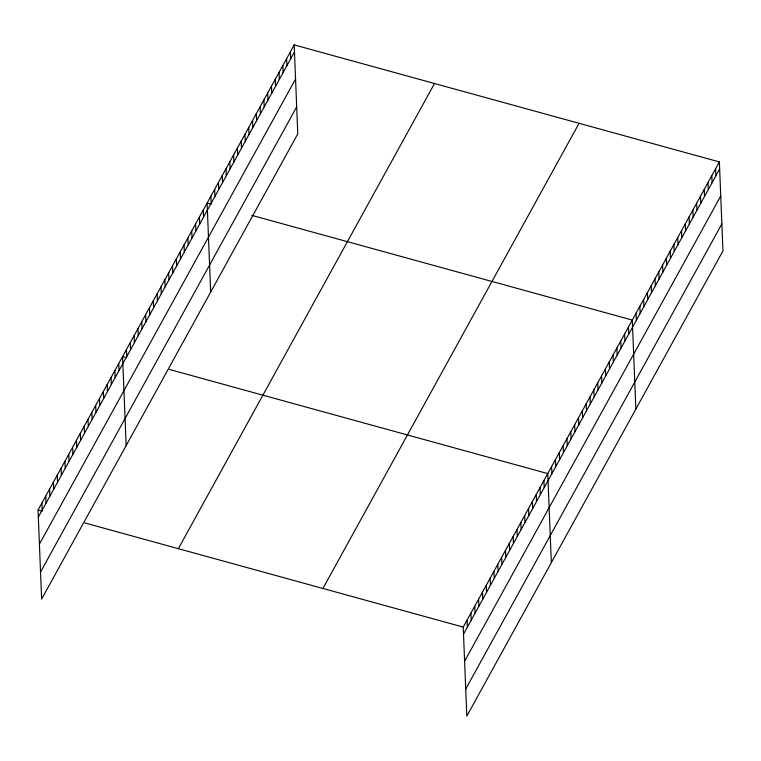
<?xml version="1.0" encoding="UTF-8"?>
<svg xmlns="http://www.w3.org/2000/svg" width="761" height="761" viewBox="0 0 761 761"><rect width="100%" height="100%" fill="white"/><g stroke="black" fill="none" stroke-linecap="round" stroke-linejoin="round"><path stroke-width="1.14" d="M294.193 44.889L297.77 133.907L41.627 599.078L38.05 510.06L294.193 44.889L719.373 161.922L722.95 250.94L466.807 716.111L463.23 627.093L719.373 161.922M38.335 517.109L294.478 51.929M39.42 544.163L295.563 78.982M40.542 572.025L296.685 106.854M178.359 548.681L434.502 83.51M322.921 588.472L579.064 123.301M463.516 634.141L719.659 168.961M464.6 661.195L720.743 196.015M465.722 689.057L721.866 223.886M211.263 204.195L207.106 203.044L210.683 292.062M251.796 215.353L632.286 320.077L635.863 409.095M126.735 357.699L122.578 356.557L126.155 445.575M169.351 369.427L547.758 473.589L551.335 562.607M38.05 510.06L42.207 511.211M84.823 522.94L463.23 627.093M715.587 168.799L715.873 175.839M711.801 175.677L712.087 182.716M708.015 182.554L708.301 189.594M704.229 189.422L704.515 196.471M700.443 196.3L700.729 203.349M696.657 203.177L696.943 210.226M692.871 210.055L693.157 217.104M689.086 216.933L689.361 223.981M685.3 223.81L685.575 230.849M681.514 230.688L681.789 237.727M677.728 237.565L678.003 244.604M673.942 244.443L674.217 251.482M670.146 251.311L670.431 258.36M666.36 258.188L666.646 265.237M662.574 265.066L662.86 272.115M658.788 271.943L659.074 278.992M655.002 278.821L655.288 285.87M651.216 285.698L651.502 292.738M647.43 292.576L647.716 299.615M643.644 299.454L643.93 306.493M639.858 306.331L640.144 313.37M636.072 313.209L636.358 320.248M628.443 327.059L628.729 334.098M624.6 334.031L624.886 341.08M620.757 341.014L621.043 348.053M616.914 347.996L617.2 355.035M613.071 354.968L613.356 362.017M609.238 361.951L609.513 368.99M605.395 368.923L605.67 375.972M601.551 375.905L601.827 382.945M597.708 382.878L597.994 389.927M593.865 389.86L594.151 396.9M590.022 396.833L590.308 403.882M586.179 403.815L586.465 410.854M582.336 410.788L582.622 417.837M578.493 417.77L578.779 424.809M574.65 424.743L574.936 431.791M570.807 431.725L571.092 438.764M566.974 438.697L567.249 445.746M563.13 445.68L563.406 452.719M559.287 452.652L559.573 459.701M555.444 459.634L555.73 466.674M551.601 466.607L551.887 473.656M543.915 480.562L544.201 487.611M540.072 487.544L540.358 494.583M536.229 494.526L536.515 501.566M532.386 501.499L532.671 508.548M528.553 508.481L528.828 515.52M524.71 515.454L524.985 522.503M520.866 522.436L521.142 529.475M517.023 529.409L517.309 536.457M513.18 536.391L513.466 543.43M509.337 543.364L509.623 550.412M505.494 550.346L505.78 557.385M501.651 557.318L501.937 564.367M497.808 564.301L498.094 571.34M493.965 571.273L494.25 578.322M490.122 578.255L490.407 585.295M486.289 585.228L486.564 592.277M482.445 592.21L482.721 599.249M478.602 599.183L478.888 606.232M474.759 606.165L475.045 613.204M470.916 613.138L471.202 620.186M467.073 620.12L467.359 627.159M290.407 51.767L290.692 58.806M286.621 58.645L286.907 65.684M282.835 65.522L283.121 72.561M279.049 72.39L279.335 79.439M275.263 79.268L275.539 86.316M271.477 86.145L271.753 93.194M267.691 93.023L267.967 100.072M263.905 99.9L264.181 106.94M260.119 106.778L260.395 113.817M256.324 113.655L256.609 120.695M252.538 120.533L252.823 127.572M248.752 127.41L249.037 134.45M244.966 134.278L245.251 141.327M241.18 141.156L241.465 148.205M237.394 148.034L237.679 155.082M233.608 154.911L233.893 161.96M229.822 161.789L230.107 168.828M226.036 168.666L226.321 175.705M222.25 175.544L222.535 182.583M218.464 182.421L218.749 189.46M214.678 189.299L214.963 196.338M210.892 196.167L211.178 203.216M203.263 210.026L203.548 217.066M199.42 216.999L199.705 224.048M195.577 223.981L195.862 231.021M191.734 230.954L192.019 238.003M187.891 237.936L188.176 244.975M184.048 244.918L184.333 251.958M180.205 251.891L180.49 258.94M176.371 258.873L176.647 265.912M172.528 265.846L172.804 272.895M168.685 272.828L168.971 279.867M164.842 279.801L165.127 286.849M160.999 286.783L161.284 293.822M157.156 293.756L157.441 300.804M153.313 300.738L153.598 307.777M149.47 307.71L149.755 314.759M145.627 314.693L145.912 321.732M141.784 321.665L142.069 328.714M137.95 328.647L138.226 335.687M134.107 335.62L134.383 342.669M130.264 342.602L130.54 349.641M126.421 349.575L126.706 356.624M118.735 363.53L119.02 370.578M114.892 370.512L115.177 377.551M111.049 377.485L111.334 384.533M107.206 384.467L107.491 391.506M103.363 391.439L103.648 398.488M99.52 398.422L99.805 405.461M95.686 405.404L95.962 412.443M91.843 412.376L92.119 419.425M88 419.359L88.286 426.398M84.157 426.331L84.442 433.38M80.314 433.313L80.599 440.353M76.471 440.286L76.756 447.335M72.628 447.268L72.913 454.307M68.785 454.241L69.07 461.29M64.942 461.223L65.227 468.262M61.099 468.196L61.384 475.245M57.265 475.178L57.541 482.217M53.422 482.151L53.698 489.199M49.579 489.133L49.855 496.172M45.736 496.105L46.021 503.154M41.893 503.088L42.178 510.127"/></g></svg>
